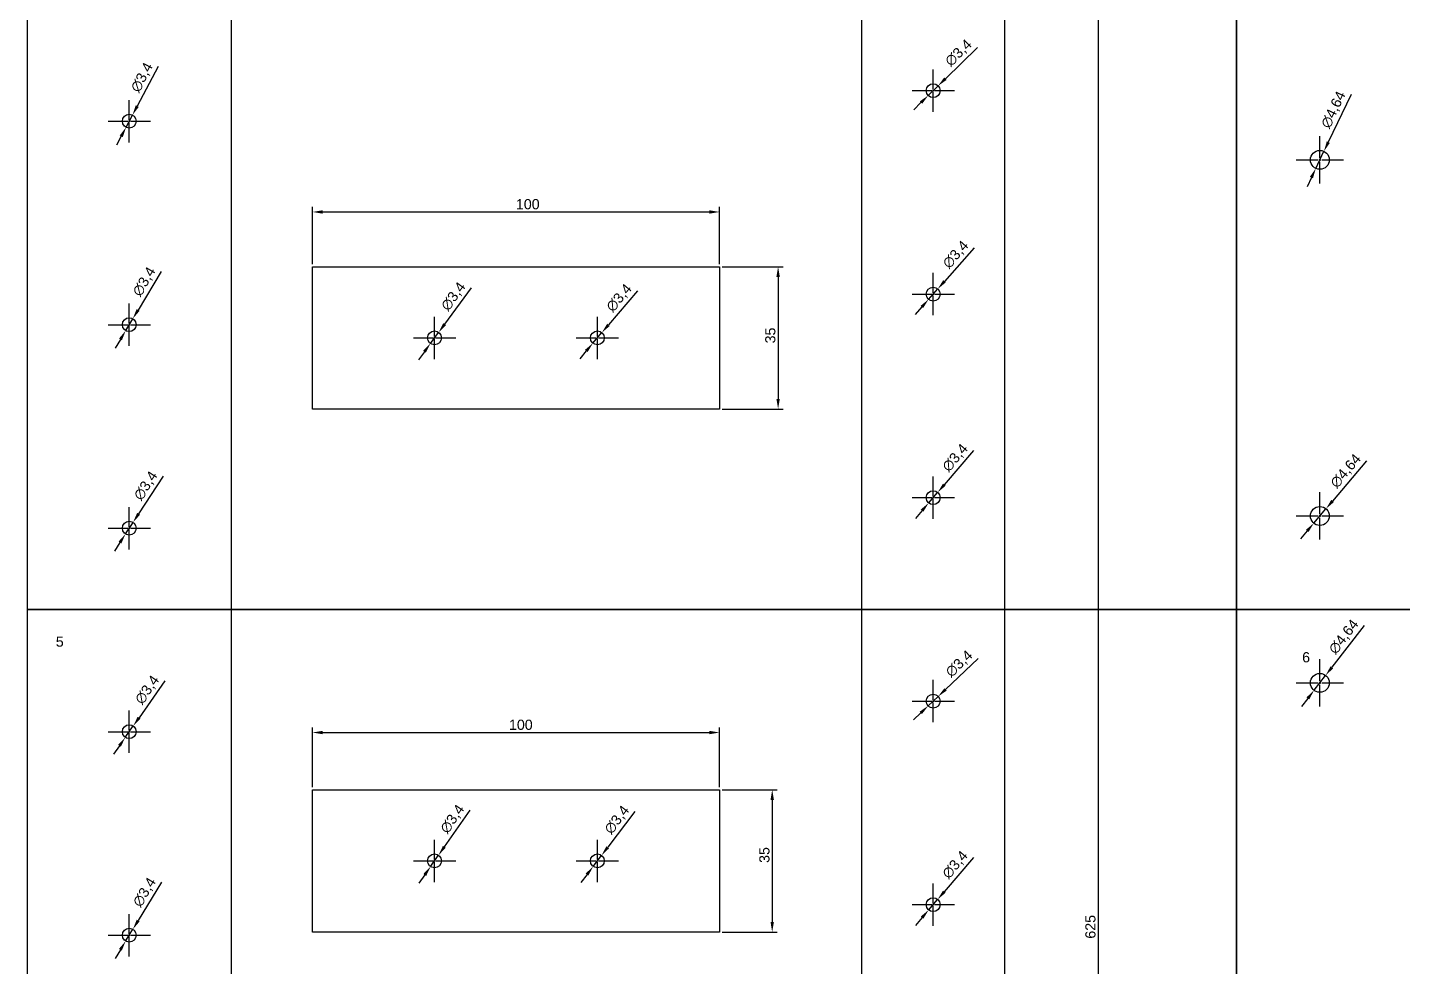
# Model space of a CAD drawing. Header units: millimetres. Extents: x 128 to 1356, y 141 to 981.
# Drawn here: x 128 to 465.8, y 472.8 to 703.5 of the extents above; entities that cross this region are included whole.
import ezdxf

# ---------------------------------------------------------------- set-up
doc = ezdxf.new("R2010")
doc.units = ezdxf.units.MM
doc.linetypes.add('CENTER2', pattern=[28.575, 19.05, -3.175, 3.175, -3.175])
doc.styles.get("Standard").update_dxf_attribs({"font": 'arial.ttf'})
doc.dimstyles.new('ISO-25', dxfattribs={"dimtxt": 2.5, "dimasz": 2.5, "dimexe": 1.25, "dimexo": 0.625, "dimtad": 1, "dimtxsty": 'Standard', "dimcen": 2.5, "dimadec": 0, "dimazin": 0, "dimtfac": 1, "dimtmove": 0, "dimatfit": 3, "dimfxl": 1, "dimarcsym": 0})

# ---------------------------------------------------------------- blocks, each defined once
blk = doc.blocks.new('*D3')
at = {"color": 0, "lineweight": -2, "transparency": 16777216}
for p, q in [((197.97, 645.41), (197.97, 659.47)), ((297.97, 645.41), (297.97, 659.47)), ((200.47, 658.22), (295.47, 658.22))]:
    blk.add_line(p, q, dxfattribs=at)
at = {"color": 0, "transparency": 16777216}
for points in [[(200.47, 658.64), (200.47, 657.81), (197.97, 658.22)], [(295.47, 658.64), (295.47, 657.81), (297.97, 658.22)]]:
    blk.add_solid(points, dxfattribs=at)
at = {"layer": 'Defpoints', "color": 0, "transparency": 16777216}
for p in [(297.97, 658.22), (197.97, 644.78), (297.97, 644.78)]:
    blk.add_point(p, dxfattribs=at)
at = {"color": 0, "transparency": 16777216, "insert": (250.87, 660.12), "char_height": 2.5, "attachment_point": 5}
blk.add_mtext('100', dxfattribs=at)
blk = doc.blocks.new('*D4')
at = {"color": 0, "lineweight": -2, "transparency": 16777216}
for p, q in [((197.97, 516.91), (197.97, 531.57)), ((297.97, 516.91), (297.97, 531.57)), ((200.47, 530.32), (295.47, 530.32))]:
    blk.add_line(p, q, dxfattribs=at)
at = {"color": 0, "transparency": 16777216}
for points in [[(200.47, 530.74), (200.47, 529.91), (197.97, 530.32)], [(295.47, 530.74), (295.47, 529.91), (297.97, 530.32)]]:
    blk.add_solid(points, dxfattribs=at)
at = {"layer": 'Defpoints', "color": 0, "transparency": 16777216}
for p in [(297.97, 530.32), (197.97, 516.28), (297.97, 516.28)]:
    blk.add_point(p, dxfattribs=at)
at = {"color": 0, "transparency": 16777216, "insert": (249.17, 532.22), "char_height": 2.5, "attachment_point": 5}
blk.add_mtext('100', dxfattribs=at)
blk = doc.blocks.new('*D7')
at = {"color": 0, "lineweight": -2, "transparency": 16777216}
for p, q in [((298.59, 644.78), (313.62, 644.78)), ((312.37, 642.28), (312.37, 612.28)), ((298.59, 609.78), (313.62, 609.78))]:
    blk.add_line(p, q, dxfattribs=at)
at = {"color": 0, "transparency": 16777216}
for points in [[(311.96, 642.28), (312.79, 642.28), (312.37, 644.78)], [(311.96, 612.28), (312.79, 612.28), (312.37, 609.78)]]:
    blk.add_solid(points, dxfattribs=at)
at = {"layer": 'Defpoints', "color": 0, "transparency": 16777216}
for p in [(297.97, 644.78), (297.97, 609.78), (312.37, 609.78)]:
    blk.add_point(p, dxfattribs=at)
at = {"color": 0, "transparency": 16777216, "insert": (310.47, 627.88), "char_height": 2.5, "attachment_point": 5, "rotation": 90}
blk.add_mtext('35', dxfattribs=at)
blk = doc.blocks.new('*D8')
at = {"color": 0, "lineweight": -2, "transparency": 16777216}
for p, q in [((298.59, 516.28), (312.17, 516.28)), ((310.92, 513.78), (310.92, 483.78)), ((298.59, 481.28), (312.17, 481.28))]:
    blk.add_line(p, q, dxfattribs=at)
at = {"color": 0, "transparency": 16777216}
for points in [[(310.51, 513.78), (311.34, 513.78), (310.92, 516.28)], [(310.51, 483.78), (311.34, 483.78), (310.92, 481.28)]]:
    blk.add_solid(points, dxfattribs=at)
at = {"layer": 'Defpoints', "color": 0, "transparency": 16777216}
for p in [(297.97, 516.28), (297.97, 481.28), (310.92, 481.28)]:
    blk.add_point(p, dxfattribs=at)
at = {"color": 0, "transparency": 16777216, "insert": (309.02, 500.23), "char_height": 2.5, "attachment_point": 5, "rotation": 90}
blk.add_mtext('35', dxfattribs=at)
blk = doc.blocks.new('*D22')
at = {"color": 0, "lineweight": -2, "transparency": 16777216}
for p, q in [((396.97, 875.53), (389.76, 875.53)), ((391.01, 873.03), (391.01, 253.03)), ((396.97, 250.53), (389.76, 250.53))]:
    blk.add_line(p, q, dxfattribs=at)
at = {"color": 0, "transparency": 16777216}
for points in [[(390.6, 873.03), (391.43, 873.03), (391.01, 875.53)], [(390.6, 253.03), (391.43, 253.03), (391.01, 250.53)]]:
    blk.add_solid(points, dxfattribs=at)
at = {"layer": 'Defpoints', "color": 0, "transparency": 16777216}
for p in [(397.6, 875.53), (391.01, 250.53), (397.6, 250.53)]:
    blk.add_point(p, dxfattribs=at)
at = {"color": 0, "transparency": 16777216, "insert": (389.11, 482.59), "char_height": 2.5, "attachment_point": 5, "rotation": 90}
blk.add_mtext('625', dxfattribs=at)
blk = doc.blocks.new('*D26')
at = {"color": 0, "lineweight": -2, "transparency": 16777216}
for p, q in [((236.97, 639.55), (230.45, 630.67)), ((226.96, 625.91), (228.97, 628.65)), ((225.48, 623.9), (224, 621.88))]:
    blk.add_line(p, q, dxfattribs=at)
at = {"color": 0, "transparency": 16777216}
for points in [[(230.12, 630.91), (230.79, 630.42), (228.97, 628.65)], [(225.15, 624.14), (225.82, 623.65), (226.96, 625.91)]]:
    blk.add_solid(points, dxfattribs=at)
at = {"layer": 'Defpoints', "color": 0, "transparency": 16777216}
for p in [(228.97, 628.65), (226.96, 625.91)]:
    blk.add_point(p, dxfattribs=at)
at = {"color": 0, "transparency": 16777216, "insert": (232.7, 637.4), "char_height": 2.5, "attachment_point": 5, "rotation": 53.7291}
blk.add_mtext('∅3,4', dxfattribs=at)
blk = doc.blocks.new('*D27')
at = {"color": 0, "lineweight": -2, "transparency": 16777216}
for p, q in [((277.81, 638.88), (270.68, 630.48)), ((266.87, 625.99), (269.07, 628.58)), ((265.25, 624.08), (263.63, 622.17))]:
    blk.add_line(p, q, dxfattribs=at)
at = {"color": 0, "transparency": 16777216}
for points in [[(270.37, 630.75), (271, 630.21), (269.07, 628.58)], [(264.93, 624.35), (265.57, 623.81), (266.87, 625.99)]]:
    blk.add_solid(points, dxfattribs=at)
at = {"layer": 'Defpoints', "color": 0, "transparency": 16777216}
for p in [(269.07, 628.58), (266.87, 625.99)]:
    blk.add_point(p, dxfattribs=at)
at = {"color": 0, "transparency": 16777216, "insert": (273.4, 637.04), "char_height": 2.5, "attachment_point": 5, "rotation": 49.6843}
blk.add_mtext('∅3,4', dxfattribs=at)
blk = doc.blocks.new('*D28')
at = {"color": 0, "lineweight": -2, "transparency": 16777216}
for p, q in [((236.66, 511.26), (230.37, 502.23)), ((227, 497.39), (228.94, 500.18)), ((225.57, 495.34), (224.14, 493.28))]:
    blk.add_line(p, q, dxfattribs=at)
at = {"color": 0, "transparency": 16777216}
for points in [[(230.03, 502.47), (230.71, 501.99), (228.94, 500.18)], [(225.22, 495.57), (225.91, 495.1), (227, 497.39)]]:
    blk.add_solid(points, dxfattribs=at)
at = {"layer": 'Defpoints', "color": 0, "transparency": 16777216}
for p in [(228.94, 500.18), (227, 497.39)]:
    blk.add_point(p, dxfattribs=at)
at = {"color": 0, "transparency": 16777216, "insert": (232.45, 509.01), "char_height": 2.5, "attachment_point": 5, "rotation": 55.1426}
blk.add_mtext('∅3,4', dxfattribs=at)
blk = doc.blocks.new('*D29')
at = {"color": 0, "lineweight": -2, "transparency": 16777216}
for p, q in [((277.17, 510.9), (270.51, 502.13)), ((266.94, 497.43), (269, 500.14)), ((265.43, 495.44), (263.92, 493.45))]:
    blk.add_line(p, q, dxfattribs=at)
at = {"color": 0, "transparency": 16777216}
for points in [[(270.18, 502.38), (270.84, 501.87), (269, 500.14)], [(265.1, 495.69), (265.76, 495.19), (266.94, 497.43)]]:
    blk.add_solid(points, dxfattribs=at)
at = {"layer": 'Defpoints', "color": 0, "transparency": 16777216}
for p in [(269, 500.14), (266.94, 497.43)]:
    blk.add_point(p, dxfattribs=at)
at = {"color": 0, "transparency": 16777216, "insert": (272.87, 508.82), "char_height": 2.5, "attachment_point": 5, "rotation": 52.7848}
blk.add_mtext('∅3,4', dxfattribs=at)
blk = doc.blocks.new('*D49')
at = {"color": 0, "lineweight": -2, "transparency": 16777216}
for p, q in [((361.34, 698.67), (353.47, 690.97)), ((349.25, 686.84), (351.68, 689.22)), ((347.46, 685.1), (345.68, 683.35))]:
    blk.add_line(p, q, dxfattribs=at)
at = {"color": 0, "transparency": 16777216}
for points in [[(353.18, 691.27), (353.76, 690.67), (351.68, 689.22)], [(347.17, 685.39), (347.76, 684.8), (349.25, 686.84)]]:
    blk.add_solid(points, dxfattribs=at)
at = {"layer": 'Defpoints', "color": 0, "transparency": 16777216}
for p in [(351.68, 689.22), (349.25, 686.84)]:
    blk.add_point(p, dxfattribs=at)
at = {"color": 0, "transparency": 16777216, "insert": (356.78, 697.24), "char_height": 2.5, "attachment_point": 5, "rotation": 44.3624}
blk.add_mtext('∅3,4', dxfattribs=at)
blk = doc.blocks.new('*D51')
at = {"color": 0, "lineweight": -2, "transparency": 16777216}
for p, q in [((360.53, 649.44), (353.25, 641.18)), ((349.34, 636.76), (351.59, 639.31)), ((347.69, 634.88), (346.03, 633.01))]:
    blk.add_line(p, q, dxfattribs=at)
at = {"color": 0, "transparency": 16777216}
for points in [[(352.93, 641.46), (353.56, 640.91), (351.59, 639.31)], [(347.38, 635.16), (348, 634.61), (349.34, 636.76)]]:
    blk.add_solid(points, dxfattribs=at)
at = {"layer": 'Defpoints', "color": 0, "transparency": 16777216}
for p in [(351.59, 639.31), (349.34, 636.76)]:
    blk.add_point(p, dxfattribs=at)
at = {"color": 0, "transparency": 16777216, "insert": (356.09, 647.68), "char_height": 2.5, "attachment_point": 5, "rotation": 48.5651}
blk.add_mtext('∅3,4', dxfattribs=at)
blk = doc.blocks.new('*D52')
at = {"color": 0, "lineweight": -2, "transparency": 16777216}
for p, q in [((360.37, 599.58), (353.2, 591.22)), ((349.36, 586.74), (351.57, 589.32)), ((347.73, 584.84), (346.1, 582.95))]:
    blk.add_line(p, q, dxfattribs=at)
at = {"color": 0, "transparency": 16777216}
for points in [[(352.89, 591.49), (353.52, 590.95), (351.57, 589.32)], [(347.42, 585.12), (348.05, 584.57), (349.36, 586.74)]]:
    blk.add_solid(points, dxfattribs=at)
at = {"layer": 'Defpoints', "color": 0, "transparency": 16777216}
for p in [(351.57, 589.32), (349.36, 586.74)]:
    blk.add_point(p, dxfattribs=at)
at = {"color": 0, "transparency": 16777216, "insert": (355.96, 597.76), "char_height": 2.5, "attachment_point": 5, "rotation": 49.3702}
blk.add_mtext('∅3,4', dxfattribs=at)
blk = doc.blocks.new('*D53')
at = {"color": 0, "lineweight": -2, "transparency": 16777216}
for p, q in [((361.51, 548.49), (353.52, 540.92)), ((349.23, 536.86), (351.7, 539.2)), ((347.42, 535.14), (345.6, 533.43))]:
    blk.add_line(p, q, dxfattribs=at)
at = {"color": 0, "transparency": 16777216}
for points in [[(353.23, 541.22), (353.8, 540.62), (351.7, 539.2)], [(347.13, 535.45), (347.7, 534.84), (349.23, 536.86)]]:
    blk.add_solid(points, dxfattribs=at)
at = {"layer": 'Defpoints', "color": 0, "transparency": 16777216}
for p in [(351.7, 539.2), (349.23, 536.86)]:
    blk.add_point(p, dxfattribs=at)
at = {"color": 0, "transparency": 16777216, "insert": (356.93, 547.14), "char_height": 2.5, "attachment_point": 5, "rotation": 43.4375}
blk.add_mtext('∅3,4', dxfattribs=at)
blk = doc.blocks.new('*D54')
at = {"color": 0, "lineweight": -2, "transparency": 16777216}
for p, q in [((360.36, 499.58), (353.2, 491.22)), ((349.36, 486.74), (351.57, 489.32)), ((347.73, 484.84), (346.11, 482.94))]:
    blk.add_line(p, q, dxfattribs=at)
at = {"color": 0, "transparency": 16777216}
for points in [[(352.88, 491.49), (353.52, 490.95), (351.57, 489.32)], [(347.42, 485.11), (348.05, 484.57), (349.36, 486.74)]]:
    blk.add_solid(points, dxfattribs=at)
at = {"layer": 'Defpoints', "color": 0, "transparency": 16777216}
for p in [(349.36, 486.74), (351.57, 489.32)]:
    blk.add_point(p, dxfattribs=at)
at = {"color": 0, "transparency": 16777216, "insert": (355.95, 497.76), "char_height": 2.5, "attachment_point": 5, "rotation": 49.4135}
blk.add_mtext('∅3,4', dxfattribs=at)
blk = doc.blocks.new('*D65')
at = {"color": 0, "lineweight": -2, "transparency": 16777216}
for p, q in [((453.12, 687.07), (447.54, 675.38)), ((444.47, 668.94), (446.47, 673.13)), ((443.39, 666.68), (442.32, 664.43))]:
    blk.add_line(p, q, dxfattribs=at)
at = {"color": 0, "transparency": 16777216}
for points in [[(447.17, 675.56), (447.92, 675.2), (446.47, 673.13)], [(443.02, 666.86), (443.77, 666.5), (444.47, 668.94)]]:
    blk.add_solid(points, dxfattribs=at)
at = {"layer": 'Defpoints', "color": 0, "transparency": 16777216}
for p in [(446.47, 673.13), (444.47, 668.94)]:
    blk.add_point(p, dxfattribs=at)
at = {"color": 0, "transparency": 16777216, "insert": (448.91, 683.29), "char_height": 2.5, "attachment_point": 5, "rotation": 64.4937}
blk.add_mtext('∅4,64', dxfattribs=at)
blk = doc.blocks.new('*D67')
at = {"color": 0, "lineweight": -2, "transparency": 16777216}
for p, q in [((456.95, 597.1), (448.58, 587.21)), ((443.97, 581.76), (446.97, 585.3)), ((442.35, 579.85), (440.74, 577.95))]:
    blk.add_line(p, q, dxfattribs=at)
at = {"color": 0, "transparency": 16777216}
for points in [[(448.26, 587.48), (448.9, 586.94), (446.97, 585.3)], [(442.03, 580.12), (442.67, 579.58), (443.97, 581.76)]]:
    blk.add_solid(points, dxfattribs=at)
at = {"layer": 'Defpoints', "color": 0, "transparency": 16777216}
for p in [(446.97, 585.3), (443.97, 581.76)]:
    blk.add_point(p, dxfattribs=at)
at = {"color": 0, "transparency": 16777216, "insert": (451.92, 594.51), "char_height": 2.5, "attachment_point": 5, "rotation": 49.7391}
blk.add_mtext('∅4,64', dxfattribs=at)
blk = doc.blocks.new('*D69')
at = {"color": 0, "lineweight": -2, "transparency": 16777216}
for p, q in [((456.34, 556.59), (448.42, 546.35)), ((444.05, 540.7), (446.89, 544.37)), ((442.52, 538.72), (440.99, 536.74))]:
    blk.add_line(p, q, dxfattribs=at)
at = {"color": 0, "transparency": 16777216}
for points in [[(448.09, 546.6), (448.74, 546.09), (446.89, 544.37)], [(442.19, 538.97), (442.85, 538.46), (444.05, 540.7)]]:
    blk.add_solid(points, dxfattribs=at)
at = {"layer": 'Defpoints', "color": 0, "transparency": 16777216}
for p in [(446.89, 544.37), (444.05, 540.7)]:
    blk.add_point(p, dxfattribs=at)
at = {"color": 0, "transparency": 16777216, "insert": (451.43, 553.78), "char_height": 2.5, "attachment_point": 5, "rotation": 52.2927}
blk.add_mtext('∅4,64', dxfattribs=at)
blk = doc.blocks.new('*D103')
at = {"color": 0, "lineweight": -2, "transparency": 16777216}
for p, q in [((160.09, 693.97), (154.93, 684.24)), ((152.17, 679.03), (153.76, 682.03)), ((151, 676.82), (149.83, 674.61))]:
    blk.add_line(p, q, dxfattribs=at)
at = {"color": 0, "transparency": 16777216}
for points in [[(154.57, 684.44), (155.3, 684.05), (153.76, 682.03)], [(150.63, 677.02), (151.37, 676.63), (152.17, 679.03)]]:
    blk.add_solid(points, dxfattribs=at)
at = {"layer": 'Defpoints', "color": 0, "transparency": 16777216}
for p in [(152.17, 679.03), (153.76, 682.03)]:
    blk.add_point(p, dxfattribs=at)
at = {"color": 0, "transparency": 16777216, "insert": (156.18, 691.23), "char_height": 2.5, "attachment_point": 5, "rotation": 62.0653}
blk.add_mtext('∅3,4', dxfattribs=at)
blk = doc.blocks.new('*D104')
at = {"color": 0, "lineweight": -2, "transparency": 16777216}
for p, q in [((160.78, 643.58), (155.13, 634.13)), ((152.09, 629.07), (153.84, 631.99)), ((150.81, 626.93), (149.52, 624.78))]:
    blk.add_line(p, q, dxfattribs=at)
at = {"color": 0, "transparency": 16777216}
for points in [[(154.77, 634.35), (155.48, 633.92), (153.84, 631.99)], [(150.45, 627.14), (151.17, 626.71), (152.09, 629.07)]]:
    blk.add_solid(points, dxfattribs=at)
at = {"layer": 'Defpoints', "color": 0, "transparency": 16777216}
for p in [(153.84, 631.99), (152.09, 629.07)]:
    blk.add_point(p, dxfattribs=at)
at = {"color": 0, "transparency": 16777216, "insert": (156.74, 641.04), "char_height": 2.5, "attachment_point": 5, "rotation": 59.0747}
blk.add_mtext('∅3,4', dxfattribs=at)
blk = doc.blocks.new('*D105')
at = {"color": 0, "lineweight": -2, "transparency": 16777216}
for p, q in [((161.26, 593.28), (155.26, 584.05)), ((152.04, 579.11), (153.89, 581.96)), ((150.68, 577.01), (149.31, 574.92))]:
    blk.add_line(p, q, dxfattribs=at)
at = {"color": 0, "transparency": 16777216}
for points in [[(154.91, 584.28), (155.61, 583.83), (153.89, 581.96)], [(150.33, 577.24), (151.03, 576.78), (152.04, 579.11)]]:
    blk.add_solid(points, dxfattribs=at)
at = {"layer": 'Defpoints', "color": 0, "transparency": 16777216}
for p in [(153.89, 581.96), (152.04, 579.11)]:
    blk.add_point(p, dxfattribs=at)
at = {"color": 0, "transparency": 16777216, "insert": (157.12, 590.9), "char_height": 2.5, "attachment_point": 5, "rotation": 56.9607}
blk.add_mtext('∅3,4', dxfattribs=at)
blk = doc.blocks.new('*D106')
at = {"color": 0, "lineweight": -2, "transparency": 16777216}
for p, q in [((161.68, 543), (155.37, 533.97)), ((151.99, 529.14), (153.94, 531.93)), ((150.56, 527.09), (149.13, 525.04))]:
    blk.add_line(p, q, dxfattribs=at)
at = {"color": 0, "transparency": 16777216}
for points in [[(155.03, 534.21), (155.72, 533.74), (153.94, 531.93)], [(150.22, 527.33), (150.9, 526.85), (151.99, 529.14)]]:
    blk.add_solid(points, dxfattribs=at)
at = {"layer": 'Defpoints', "color": 0, "transparency": 16777216}
for p in [(153.94, 531.93), (151.99, 529.14)]:
    blk.add_point(p, dxfattribs=at)
at = {"color": 0, "transparency": 16777216, "insert": (157.47, 540.75), "char_height": 2.5, "attachment_point": 5, "rotation": 55.0435}
blk.add_mtext('∅3,4', dxfattribs=at)
blk = doc.blocks.new('*D107')
at = {"color": 0, "lineweight": -2, "transparency": 16777216}
for p, q in [((160.88, 493.52), (155.15, 484.12)), ((152.08, 479.08), (153.85, 481.98)), ((150.78, 476.95), (149.48, 474.81))]:
    blk.add_line(p, q, dxfattribs=at)
at = {"color": 0, "transparency": 16777216}
for points in [[(154.8, 484.34), (155.51, 483.9), (153.85, 481.98)], [(150.43, 477.16), (151.14, 476.73), (152.08, 479.08)]]:
    blk.add_solid(points, dxfattribs=at)
at = {"layer": 'Defpoints', "color": 0, "transparency": 16777216}
for p in [(153.85, 481.98), (152.08, 479.08)]:
    blk.add_point(p, dxfattribs=at)
at = {"color": 0, "transparency": 16777216, "insert": (156.82, 491.02), "char_height": 2.5, "attachment_point": 5, "rotation": 58.6499}
blk.add_mtext('∅3,4', dxfattribs=at)
blk = doc.blocks.new('*U210')
at = {"color": 0, "linetype": 'CENTER2', "transparency": 16777216}
for p, q in [((0, 0.34), (0, 5.2)), ((-5.2, 0), (-0.34, 0)), ((0.34, 0), (5.2, 0)), ((0, -5.2), (0, -0.34))]:
    blk.add_line(p, q, dxfattribs=at)
at = {"color": 0, "linetype": 'Continuous', "transparency": 16777216}
for p, q in [((-0.17, 0), (0.17, 0)), ((0, -0.17), (0, 0.17))]:
    blk.add_line(p, q, dxfattribs=at)
blk = doc.blocks.new('*U211')
at = {"color": 0, "linetype": 'CENTER2', "transparency": 16777216}
for p, q in [((0, 0.34), (0, 5.2)), ((-5.2, 0), (-0.34, 0)), ((0.34, 0), (5.2, 0)), ((0, -5.2), (0, -0.34))]:
    blk.add_line(p, q, dxfattribs=at)
at = {"color": 0, "linetype": 'Continuous', "transparency": 16777216}
for p, q in [((-0.17, 0), (0.17, 0)), ((0, -0.17), (0, 0.17))]:
    blk.add_line(p, q, dxfattribs=at)
blk = doc.blocks.new('*U212')
at = {"color": 0, "linetype": 'CENTER2', "transparency": 16777216}
for p, q in [((0, 0.34), (0, 5.2)), ((-5.2, 0), (-0.34, 0)), ((0.34, 0), (5.2, 0)), ((0, -5.2), (0, -0.34))]:
    blk.add_line(p, q, dxfattribs=at)
at = {"color": 0, "linetype": 'Continuous', "transparency": 16777216}
for p, q in [((-0.17, 0), (0.17, 0)), ((0, -0.17), (0, 0.17))]:
    blk.add_line(p, q, dxfattribs=at)
blk = doc.blocks.new('*U213')
at = {"color": 0, "linetype": 'CENTER2', "transparency": 16777216}
for p, q in [((0, 0.34), (0, 5.2)), ((-5.2, 0), (-0.34, 0)), ((0.34, 0), (5.2, 0)), ((0, -5.2), (0, -0.34))]:
    blk.add_line(p, q, dxfattribs=at)
at = {"color": 0, "linetype": 'Continuous', "transparency": 16777216}
for p, q in [((-0.17, 0), (0.17, 0)), ((0, -0.17), (0, 0.17))]:
    blk.add_line(p, q, dxfattribs=at)
blk = doc.blocks.new('*U214')
at = {"color": 0, "linetype": 'CENTER2', "transparency": 16777216}
for p, q in [((0, 0.34), (0, 5.2)), ((-5.2, 0), (-0.34, 0)), ((0.34, 0), (5.2, 0)), ((0, -5.2), (0, -0.34))]:
    blk.add_line(p, q, dxfattribs=at)
at = {"color": 0, "linetype": 'Continuous', "transparency": 16777216}
for p, q in [((-0.17, 0), (0.17, 0)), ((0, -0.17), (0, 0.17))]:
    blk.add_line(p, q, dxfattribs=at)
blk = doc.blocks.new('*U218')
at = {"color": 0, "linetype": 'CENTER2', "transparency": 16777216}
for p, q in [((0, 0.34), (0, 5.2)), ((-5.2, 0), (-0.34, 0)), ((0.34, 0), (5.2, 0)), ((0, -5.2), (0, -0.34))]:
    blk.add_line(p, q, dxfattribs=at)
at = {"color": 0, "linetype": 'Continuous', "transparency": 16777216}
for p, q in [((-0.17, 0), (0.17, 0)), ((0, -0.17), (0, 0.17))]:
    blk.add_line(p, q, dxfattribs=at)
blk = doc.blocks.new('*U219')
at = {"color": 0, "linetype": 'CENTER2', "transparency": 16777216}
for p, q in [((0, 0.34), (0, 5.2)), ((-5.2, 0), (-0.34, 0)), ((0.34, 0), (5.2, 0)), ((0, -5.2), (0, -0.34))]:
    blk.add_line(p, q, dxfattribs=at)
at = {"color": 0, "linetype": 'Continuous', "transparency": 16777216}
for p, q in [((-0.17, 0), (0.17, 0)), ((0, -0.17), (0, 0.17))]:
    blk.add_line(p, q, dxfattribs=at)
blk = doc.blocks.new('*U220')
at = {"color": 0, "linetype": 'CENTER2', "transparency": 16777216}
for p, q in [((0, 0.34), (0, 5.2)), ((-5.2, 0), (-0.34, 0)), ((0.34, 0), (5.2, 0)), ((0, -5.2), (0, -0.34))]:
    blk.add_line(p, q, dxfattribs=at)
at = {"color": 0, "linetype": 'Continuous', "transparency": 16777216}
for p, q in [((-0.17, 0), (0.17, 0)), ((0, -0.17), (0, 0.17))]:
    blk.add_line(p, q, dxfattribs=at)
blk = doc.blocks.new('*U221')
at = {"color": 0, "linetype": 'CENTER2', "transparency": 16777216}
for p, q in [((0, 0.34), (0, 5.2)), ((-5.2, 0), (-0.34, 0)), ((0.34, 0), (5.2, 0)), ((0, -5.2), (0, -0.34))]:
    blk.add_line(p, q, dxfattribs=at)
at = {"color": 0, "linetype": 'Continuous', "transparency": 16777216}
for p, q in [((-0.17, 0), (0.17, 0)), ((0, -0.17), (0, 0.17))]:
    blk.add_line(p, q, dxfattribs=at)
blk = doc.blocks.new('*U230')
at = {"color": 0, "linetype": 'CENTER2', "transparency": 16777216}
for p, q in [((0, 0.34), (0, 5.2)), ((-5.2, 0), (-0.34, 0)), ((0.34, 0), (5.2, 0)), ((0, -5.2), (0, -0.34))]:
    blk.add_line(p, q, dxfattribs=at)
at = {"color": 0, "linetype": 'Continuous', "transparency": 16777216}
for p, q in [((-0.17, 0), (0.17, 0)), ((0, -0.17), (0, 0.17))]:
    blk.add_line(p, q, dxfattribs=at)
blk = doc.blocks.new('*U231')
at = {"color": 0, "linetype": 'CENTER2', "transparency": 16777216}
for p, q in [((0, 0.34), (0, 5.2)), ((-5.2, 0), (-0.34, 0)), ((0.34, 0), (5.2, 0)), ((0, -5.2), (0, -0.34))]:
    blk.add_line(p, q, dxfattribs=at)
at = {"color": 0, "linetype": 'Continuous', "transparency": 16777216}
for p, q in [((-0.17, 0), (0.17, 0)), ((0, -0.17), (0, 0.17))]:
    blk.add_line(p, q, dxfattribs=at)
blk = doc.blocks.new('*U232')
at = {"color": 0, "linetype": 'CENTER2', "transparency": 16777216}
for p, q in [((0, 0.34), (0, 5.2)), ((-5.2, 0), (-0.34, 0)), ((0.34, 0), (5.2, 0)), ((0, -5.2), (0, -0.34))]:
    blk.add_line(p, q, dxfattribs=at)
at = {"color": 0, "linetype": 'Continuous', "transparency": 16777216}
for p, q in [((-0.17, 0), (0.17, 0)), ((0, -0.17), (0, 0.17))]:
    blk.add_line(p, q, dxfattribs=at)
blk = doc.blocks.new('*U233')
at = {"color": 0, "linetype": 'CENTER2', "transparency": 16777216}
for p, q in [((0, 0.34), (0, 5.2)), ((-5.2, 0), (-0.34, 0)), ((0.34, 0), (5.2, 0)), ((0, -5.2), (0, -0.34))]:
    blk.add_line(p, q, dxfattribs=at)
at = {"color": 0, "linetype": 'Continuous', "transparency": 16777216}
for p, q in [((-0.17, 0), (0.17, 0)), ((0, -0.17), (0, 0.17))]:
    blk.add_line(p, q, dxfattribs=at)
blk = doc.blocks.new('*U234')
at = {"color": 0, "linetype": 'CENTER2', "transparency": 16777216}
for p, q in [((0, 0.34), (0, 5.2)), ((-5.2, 0), (-0.34, 0)), ((0.34, 0), (5.2, 0)), ((0, -5.2), (0, -0.34))]:
    blk.add_line(p, q, dxfattribs=at)
at = {"color": 0, "linetype": 'Continuous', "transparency": 16777216}
for p, q in [((-0.17, 0), (0.17, 0)), ((0, -0.17), (0, 0.17))]:
    blk.add_line(p, q, dxfattribs=at)
blk = doc.blocks.new('*U247')
at = {"color": 0, "linetype": 'CENTER2', "transparency": 16777216}
for p, q in [((0, 0.464), (0, 5.82)), ((-5.82, 0), (-0.464, 0)), ((0.464, 0), (5.82, 0)), ((0, -5.82), (0, -0.464))]:
    blk.add_line(p, q, dxfattribs=at)
at = {"color": 0, "linetype": 'Continuous', "transparency": 16777216}
for p, q in [((-0.232, 0), (0.232, 0)), ((0, -0.232), (0, 0.232))]:
    blk.add_line(p, q, dxfattribs=at)
blk = doc.blocks.new('*U249')
at = {"color": 0, "linetype": 'CENTER2', "transparency": 16777216}
for p, q in [((0, 0.464), (0, 5.82)), ((-5.82, 0), (-0.464, 0)), ((0.464, 0), (5.82, 0)), ((0, -5.82), (0, -0.464))]:
    blk.add_line(p, q, dxfattribs=at)
at = {"color": 0, "linetype": 'Continuous', "transparency": 16777216}
for p, q in [((-0.232, 0), (0.232, 0)), ((0, -0.232), (0, 0.232))]:
    blk.add_line(p, q, dxfattribs=at)
blk = doc.blocks.new('*U252')
at = {"color": 0, "linetype": 'CENTER2', "transparency": 16777216}
for p, q in [((0, 0.464), (0, 5.82)), ((-5.82, 0), (-0.464, 0)), ((0.464, 0), (5.82, 0)), ((0, -5.82), (0, -0.464))]:
    blk.add_line(p, q, dxfattribs=at)
at = {"color": 0, "linetype": 'Continuous', "transparency": 16777216}
for p, q in [((-0.232, 0), (0.232, 0)), ((0, -0.232), (0, 0.232))]:
    blk.add_line(p, q, dxfattribs=at)

msp = doc.modelspace()

# ---------------------------------------------------------------- linework, layer by layer
for points in [[(127.967, 980.532), (827.967, 980.532), (827.967, 145.532), (127.967, 145.532)], [(777.967, 930.532), (177.967, 930.532), (177.967, 195.532), (777.967, 195.532)], [(332.967, 875.532), (367.967, 875.532), (367.967, 250.532), (332.967, 250.532)], [(127.967, 770.532), (424.967, 770.532), (424.967, 560.532), (127.967, 560.532)], [(424.967, 770.532), (721.967, 770.532), (721.967, 560.532), (424.967, 560.532)], [(197.967, 644.782), (297.967, 644.782), (297.967, 609.782), (197.967, 609.782)], [(127.967, 560.532), (424.967, 560.532), (424.967, 350.532), (127.967, 350.532)], [(424.967, 560.532), (721.967, 560.532), (721.967, 350.532), (424.967, 350.532)], [(197.967, 516.282), (297.967, 516.282), (297.967, 481.282), (197.967, 481.282)]]:
    msp.add_lwpolyline(points, close=True)
for centre, radius in [((350.467, 688.032), 1.7), ((152.967, 680.532), 1.7), ((445.467, 671.032), 2.32), ((350.467, 638.032), 1.7), ((152.967, 630.532), 1.7), ((227.967, 627.282), 1.7), ((267.967, 627.282), 1.7), ((350.467, 588.032), 1.7), ((445.467, 583.532), 2.32), ((152.967, 580.532), 1.7), ((445.467, 542.532), 2.32), ((350.467, 538.032), 1.7), ((152.967, 530.532), 1.7), ((227.967, 498.782), 1.7), ((267.967, 498.782), 1.7), ((350.467, 488.032), 1.7), ((152.967, 480.532), 1.7)]:
    msp.add_circle(centre, radius)

# ---------------------------------------------------------------- block references
at = {"linetype": 'CENTER2'}
for name, p in [('*U234', (350.467, 688.032)), ('*U214', (152.967, 680.532)), ('*U247', (445.467, 671.032)), ('*U233', (350.467, 638.032)), ('*U213', (152.967, 630.532)), ('*U218', (227.967, 627.282)), ('*U219', (267.967, 627.282)), ('*U232', (350.467, 588.032)), ('*U249', (445.467, 583.532)), ('*U212', (152.967, 580.532)), ('*U252', (445.467, 542.532)), ('*U231', (350.467, 538.032)), ('*U211', (152.967, 530.532)), ('*U220', (227.967, 498.782)), ('*U221', (267.967, 498.782)), ('*U230', (350.467, 488.032)), ('*U210', (152.967, 480.532))]:
    msp.add_blockref(name, p, dxfattribs=at)

# ---------------------------------------------------------------- texts
at = {"char_height": 2.5, "attachment_point": 1}
for s, insert in [('5', (134.93, 553.911)), ('6', (441.115, 550.071))]:
    msp.add_mtext_dynamic_manual_height_columns(s, width=13.52632, gutter_width=12.5, heights=[0], dxfattribs=dict(at, insert=insert))

# ---------------------------------------------------------------- dimensions: what is measured, and where the dimension line sits
for base, p1, p2, picture, middle in [((391.014, 250.532), (397.6, 875.532), (397.6, 250.532), '*D22', (391.014, 482.592)), ((312.373, 609.782), (297.967, 644.782), (297.967, 609.782), '*D7', (312.373, 627.884)), ((310.924, 481.282), (297.967, 516.282), (297.967, 481.282), '*D8', (310.924, 500.229))]:
    dim = msp.add_linear_dim(base=base, p1=p1, p2=p2, angle=90, dimstyle='ISO-25')
    dim.commit()
    dim.dimension.update_dxf_attribs({"geometry": picture, "text_midpoint": middle, "dimtype": 160})
for p1, p2, picture, middle in [((349.252, 686.843), (351.683, 689.221), '*D49', (358.3, 695.692)), ((152.171, 679.03), (153.764, 682.034), '*D103', (158.1, 690.211)), ((152.094, 629.074), (153.841, 631.99), '*D104', (158.598, 639.93)), ((226.962, 625.911), (228.973, 628.653), '*D26', (234.449, 636.115)), ((266.867, 625.986), (269.067, 628.578), '*D27', (275.056, 635.636)), ((349.36, 586.742), (351.574, 589.322), '*D52', (357.601, 596.347)), ((152.04, 579.107), (153.894, 581.957), '*D105', (158.94, 589.716)), ((349.233, 536.863), (351.702, 539.201), '*D53', (358.422, 545.565)), ((151.993, 529.139), (153.941, 531.925), '*D106', (159.244, 539.511)), ((226.996, 497.387), (228.939, 500.177), '*D28', (234.229, 507.772)), ((266.939, 497.428), (268.995, 500.136), '*D29', (274.593, 507.507)), ((152.083, 479.08), (153.852, 481.984), '*D107', (158.667, 489.888))]:
    dim = msp.add_diameter_dim_2p(p1=p1, p2=p2, dimstyle='ISO-25')
    dim.commit()
    dim.dimension.update_dxf_attribs({"geometry": picture, "text_midpoint": middle, "dimtype": 163})
for p1, p2, picture, middle in [((444.468, 668.938), (446.466, 673.126), '*D65', (450.87, 682.356)), ((349.342, 636.757), (351.592, 639.306), '*D51', (357.717, 646.246)), ((443.968, 581.762), (446.967, 585.302), '*D67', (453.576, 593.107)), ((444.048, 540.697), (446.886, 544.367), '*D69', (453.141, 552.458)), ((349.361, 486.741), (351.573, 489.323), '*D54', (357.595, 496.352))]:
    dim = msp.add_diameter_dim_2p(p1=p1, p2=p2, dimstyle='ISO-25')
    dim.commit()
    dim.dimension.update_dxf_attribs({"geometry": picture, "text_midpoint": middle})
for base, p1, p2, picture, middle in [((297.967, 658.223), (197.967, 644.782), (297.967, 644.782), '*D3', (250.87, 658.223)), ((297.967, 530.322), (197.967, 516.282), (297.967, 516.282), '*D4', (249.171, 530.322))]:
    dim = msp.add_linear_dim(base=base, p1=p1, p2=p2, dimstyle='ISO-25')
    dim.commit()
    dim.dimension.update_dxf_attribs({"geometry": picture, "text_midpoint": middle, "dimtype": 160})

doc.saveas('drawing.dxf')
